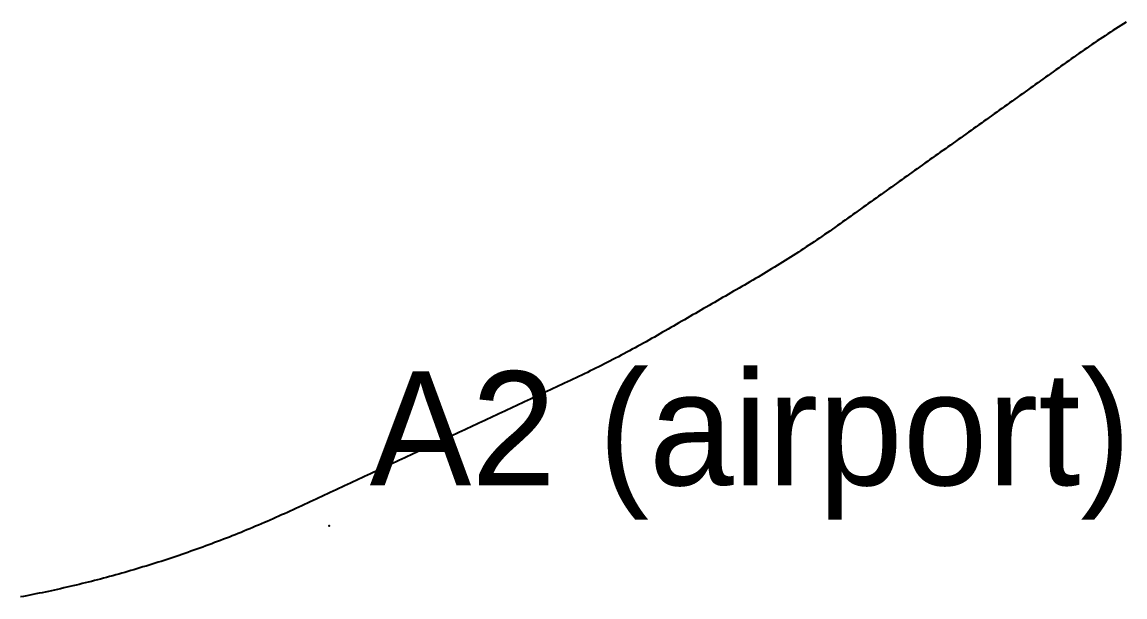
# Model space of a CAD drawing. Header units: metres. Extents: x 457876 to 584660, y 126427 to 241224.
# Drawn here: x 526975 to 535693, y 140380 to 144924 of the extents above; entities that cross this region are included whole.
import ezdxf

# ---------------------------------------------------------------- set-up
doc = ezdxf.new("R2010")
doc.units = ezdxf.units.M
for name, color, linetype in [('AT_GRADE', 3, 'CONTINUOUS'), ('CUTTING', 34, 'CONTINUOUS'), ('GROUND_CL', 8, 'CONTINUOUS'), ('RAIL_CL', 1, 'CONTINUOUS'), ('STATIONS', 7, 'CONTINUOUS')]:
    doc.layers.add(name, color=color, linetype=linetype)

msp = doc.modelspace()

# ---------------------------------------------------------------- linework, layer by layer
at = {"layer": 'AT_GRADE'}
for points in [[(535682.264, 144910.6, 56.778), (535661.21, 144897.24, 56.787), (535640.201, 144883.808, 56.796), (535619.229, 144870.321, 56.806), (535598.289, 144856.782, 56.816), (535577.383, 144843.191, 56.826), (535556.515, 144829.542, 56.837), (535535.687, 144815.83, 56.848), (535514.901, 144802.056, 56.86), (535494.15, 144788.229, 56.872), (535473.437, 144774.344, 56.885), (535452.761, 144760.405, 56.898), (535432.121, 144746.413, 56.911), (535411.514, 144732.37, 56.924), (535390.951, 144718.265, 56.938), (535370.431, 144704.097, 56.953), (535349.94, 144689.887, 56.968), (535329.487, 144675.622, 56.983), (535309.084, 144661.287, 56.998), (535288.725, 144646.89, 57.014), (535268.408, 144632.433, 57.03), (535248.103, 144617.959, 57.047), (535227.798, 144603.486, 57.063), (535207.493, 144589.012, 57.081), (535187.188, 144574.539, 57.098), (535166.883, 144560.066, 57.116), (535146.579, 144545.592, 57.134), (535126.274, 144531.119, 57.153), (535105.969, 144516.646, 57.171), (535085.664, 144502.172, 57.19), (535065.359, 144487.699, 57.21), (535045.054, 144473.226, 57.229), (535024.749, 144458.752, 57.249), (535004.444, 144444.279, 57.269), (534984.139, 144429.806, 57.29), (534963.834, 144415.332, 57.311), (534943.529, 144400.859, 57.332), (534923.225, 144386.386, 57.353), (534902.92, 144371.913, 57.374), (534882.615, 144357.439, 57.396), (534862.31, 144342.966, 57.418), (534842.005, 144328.493, 57.44), (534821.701, 144314.019, 57.463), (534801.396, 144299.546, 57.485), (534781.091, 144285.073, 57.508), (534760.787, 144270.6, 57.531), (534740.482, 144256.126, 57.554), (534720.177, 144241.653, 57.578), (534699.873, 144227.18, 57.602), (534679.568, 144212.707, 57.625), (534659.263, 144198.233, 57.649), (534638.959, 144183.76, 57.674), (534618.654, 144169.287, 57.698), (534598.35, 144154.814, 57.722), (534578.045, 144140.341, 57.747), (534557.741, 144125.867, 57.772), (534537.436, 144111.394, 57.797), (534517.132, 144096.921, 57.822), (534496.828, 144082.448, 57.847), (534476.523, 144067.975, 57.872), (534456.219, 144053.501, 57.898), (534435.914, 144039.028, 57.923), (534415.61, 144024.555, 57.949), (534395.306, 144010.082, 57.975), (534375.002, 143995.609, 58.001), (534354.697, 143981.136, 58.027), (534334.393, 143966.663, 58.053), (534314.089, 143952.19, 58.079), (534293.785, 143937.716, 58.105), (534273.481, 143923.243, 58.131), (534253.177, 143908.77, 58.157), (534232.873, 143894.297, 58.184), (534212.569, 143879.824, 58.21), (534192.265, 143865.351, 58.236), (534171.961, 143850.878, 58.263), (534151.657, 143836.405, 58.289), (534131.353, 143821.932, 58.316), (534111.049, 143807.459, 58.342), (534090.745, 143792.986, 58.369), (534070.441, 143778.513, 58.395), (534050.137, 143764.04, 58.422), (534029.834, 143749.567, 58.448), (534009.53, 143735.094, 58.475), (533989.226, 143720.621, 58.501), (533968.923, 143706.148, 58.528), (533948.619, 143691.675, 58.554), (533928.315, 143677.202, 58.58), (533908.012, 143662.729, 58.607), (533887.708, 143648.256, 58.633), (533867.405, 143633.784, 58.659), (533847.101, 143619.311, 58.685), (533826.798, 143604.838, 58.711), (533806.494, 143590.365, 58.738), (533786.191, 143575.892, 58.763), (533765.887, 143561.419, 58.789), (533745.584, 143546.946, 58.815), (533725.28, 143532.474, 58.841), (533704.977, 143518.001, 58.867), (533684.674, 143503.528, 58.892), (533664.371, 143489.055, 58.917), (533644.067, 143474.583, 58.943), (533623.764, 143460.11, 58.968), (533603.461, 143445.637, 58.993), (533583.158, 143431.165, 59.018), (533562.855, 143416.692, 59.043), (533542.552, 143402.219, 59.068), (533522.248, 143387.747, 59.092), (533501.945, 143373.274, 59.117), (533481.642, 143358.801, 59.141), (533461.339, 143344.329, 59.165), (533441.036, 143329.856, 59.189), (533420.722, 143315.399, 59.213), (533400.365, 143301.002, 59.237), (533379.965, 143286.667, 59.261), (533359.515, 143272.403, 59.284), (533339.027, 143258.193, 59.307), (533318.51, 143244.025, 59.33), (533297.949, 143229.92, 59.353), (533277.346, 143215.878, 59.376), (533256.708, 143201.885, 59.399), (533236.034, 143187.946, 59.421), (533215.324, 143174.062, 59.443), (533194.576, 143160.234, 59.465), (533173.792, 143146.461, 59.487), (533152.967, 143132.748, 59.509), (533132.101, 143119.099, 59.53), (533111.198, 143105.508, 59.551), (533090.26, 143091.969, 59.573), (533069.29, 143078.482, 59.593), (533048.284, 143065.049, 59.614), (533027.233, 143051.69, 59.635), (533006.146, 143038.385, 59.655), (532985.028, 143025.132, 59.675), (532963.867, 143011.947, 59.695), (532942.668, 142998.823, 59.714), (532921.44, 142985.746, 59.734), (532900.186, 142972.712, 59.753), (532878.881, 142959.762, 59.772), (532857.546, 142946.862, 59.791), (532836.177, 142934.018, 59.809), (532814.767, 142921.242, 59.828), (532793.329, 142908.514, 59.846), (532771.859, 142895.841, 59.864), (532750.35, 142883.233, 59.881), (532728.81, 142870.679, 59.899), (532707.245, 142858.169, 59.916), (532685.655, 142845.701, 59.933), (532664.065, 142833.234, 59.95), (532642.475, 142820.766, 59.966), (532620.885, 142808.299, 59.983), (532599.295, 142795.831, 59.999), (532577.705, 142783.364, 60.014), (532556.115, 142770.897, 60.03), (532534.524, 142758.431, 60.045)], [(532361.798, 142658.707, 60.16), (532340.207, 142646.241, 60.173), (532318.617, 142633.776, 60.186), (532297.026, 142621.311, 60.199), (532275.435, 142608.846, 60.212), (532253.844, 142596.381, 60.224), (532232.253, 142583.916, 60.236), (532210.662, 142571.451, 60.248), (532189.072, 142558.986, 60.26), (532167.481, 142546.521, 60.271), (532145.89, 142534.056, 60.282), (532124.3, 142521.591, 60.293), (532102.709, 142509.126, 60.304), (532081.118, 142496.661, 60.315), (532059.528, 142484.196, 60.325), (532037.937, 142471.731, 60.335), (532016.343, 142459.272, 60.345), (531994.725, 142446.856, 60.354), (531973.076, 142434.494, 60.364), (531951.405, 142422.17, 60.373), (531929.695, 142409.914, 60.382), (531907.949, 142397.723, 60.391), (531886.179, 142385.576, 60.4), (531864.379, 142373.482, 60.408), (531842.534, 142361.472, 60.416), (531820.659, 142349.515, 60.424), (531798.749, 142337.622, 60.432), (531776.813, 142325.779, 60.439), (531754.839, 142314.006, 60.447), (531732.835, 142302.289, 60.454), (531710.807, 142290.619, 60.461), (531688.738, 142279.026, 60.468), (531666.644, 142267.48, 60.474), (531644.512, 142256.009, 60.48), (531622.355, 142244.585, 60.487), (531600.162, 142233.232, 60.493), (531577.938, 142221.941, 60.499), (531555.681, 142210.715, 60.504), (531533.393, 142199.55, 60.51), (531511.084, 142188.427, 60.515), (531488.746, 142177.364, 60.52), (531466.361, 142166.396, 60.525), (531443.954, 142155.474, 60.53), (531421.523, 142144.601, 60.534), (531399.063, 142133.789, 60.539), (531376.571, 142123.043, 60.543), (531354.046, 142112.366, 60.547), (531331.49, 142101.755, 60.551), (531308.925, 142091.165, 60.555), (531286.36, 142080.574, 60.559), (531263.795, 142069.984, 60.562), (531241.23, 142059.394, 60.566), (531218.665, 142048.804, 60.569), (531196.099, 142038.214, 60.572), (531173.534, 142027.625, 60.575), (531150.968, 142017.036, 60.578), (531128.403, 142006.447, 60.58), (531105.837, 141995.86, 60.583), (531083.27, 141985.272, 60.585), (531060.704, 141974.686, 60.588), (531038.137, 141964.1, 60.59), (531015.57, 141953.515, 60.592), (530993.003, 141942.93, 60.594), (530970.435, 141932.347, 60.596), (530947.867, 141921.764, 60.598), (530925.298, 141911.182, 60.599), (530902.729, 141900.602, 60.601), (530880.16, 141890.022, 60.602), (530857.59, 141879.443, 60.603), (530835.019, 141868.866, 60.605), (530812.449, 141858.29, 60.606), (530789.877, 141847.715, 60.607), (530767.305, 141837.141, 60.608), (530744.733, 141826.569, 60.609), (530722.159, 141815.998, 60.61), (530699.586, 141805.428, 60.611), (530677.011, 141794.86, 60.611), (530654.436, 141784.293, 60.612), (530631.861, 141773.728, 60.613), (530609.284, 141763.164, 60.613), (530586.707, 141752.602, 60.614), (530564.13, 141742.041, 60.614), (530541.551, 141731.482, 60.615), (530518.972, 141720.925, 60.615), (530496.392, 141710.369, 60.615), (530473.812, 141699.815, 60.616), (530451.23, 141689.262, 60.616), (530428.648, 141678.712, 60.616), (530406.065, 141668.163, 60.616), (530383.482, 141657.616, 60.616), (530360.897, 141647.071, 60.617), (530338.312, 141636.527, 60.617), (530315.726, 141625.985, 60.617), (530293.139, 141615.445, 60.617), (530270.552, 141604.907, 60.617), (530247.963, 141594.371, 60.617), (530225.374, 141583.836, 60.617), (530202.784, 141573.303, 60.618), (530180.193, 141562.772, 60.618), (530157.601, 141552.243, 60.618), (530135.009, 141541.716, 60.618), (530112.416, 141531.191, 60.618), (530089.822, 141520.667, 60.619), (530067.227, 141510.145, 60.619), (530044.631, 141499.625, 60.619), (530022.035, 141489.106, 60.62), (529999.438, 141478.59, 60.62), (529976.84, 141468.075, 60.621), (529954.241, 141457.561, 60.621), (529931.642, 141447.05, 60.622), (529909.042, 141436.54, 60.623), (529886.441, 141426.031, 60.623), (529863.839, 141415.525, 60.624), (529841.237, 141405.02, 60.625), (529818.634, 141394.516, 60.626), (529796.03, 141384.014, 60.627), (529773.426, 141373.513, 60.628), (529750.821, 141363.014, 60.63), (529728.215, 141352.517, 60.631), (529705.609, 141342.02, 60.632), (529683.002, 141331.525, 60.634), (529660.395, 141321.032, 60.636), (529637.787, 141310.539, 60.638), (529615.178, 141300.048, 60.639), (529592.569, 141289.558, 60.642), (529569.96, 141279.069, 60.644), (529547.35, 141268.581, 60.646), (529524.74, 141258.095, 60.649), (529502.129, 141247.609, 60.651), (529479.517, 141237.124, 60.654), (529456.906, 141226.64, 60.657), (529434.294, 141216.157, 60.66), (529411.681, 141205.675, 60.663), (529389.068, 141195.193, 60.667), (529366.455, 141184.712, 60.671), (529343.842, 141174.232, 60.674), (529321.229, 141163.753, 60.678), (529298.615, 141153.273, 60.683), (529276.001, 141142.795, 60.687), (529253.387, 141132.316, 60.692), (529230.772, 141121.839, 60.696), (529208.158, 141111.361, 60.701), (529185.543, 141100.883, 60.707), (529162.929, 141090.406, 60.712), (529140.314, 141079.929, 60.718), (529117.699, 141069.452, 60.724), (529095.074, 141058.998, 60.73), (529072.418, 141048.611, 60.736), (529049.729, 141038.295, 60.743), (529027.013, 141028.039, 60.75), (529004.276, 141017.83, 60.757), (528981.512, 141007.679, 60.765), (528958.72, 140997.594, 60.773), (528935.894, 140987.584, 60.781), (528913.044, 140977.628, 60.789), (528890.165, 140967.74, 60.798), (528867.256, 140957.922, 60.807), (528844.324, 140948.156, 60.816), (528821.371, 140938.44, 60.825), (528798.387, 140928.799, 60.835), (528775.375, 140919.222, 60.846), (528752.333, 140909.72, 60.856), (528729.268, 140900.27, 60.867), (528706.178, 140890.883, 60.878), (528683.063, 140881.559, 60.89), (528659.922, 140872.298, 60.902), (528636.756, 140863.098, 60.914), (528613.569, 140853.954, 60.927), (528590.351, 140844.887, 60.94), (528567.11, 140835.879, 60.954), (528543.843, 140826.937, 60.967), (528520.556, 140818.05, 60.982), (528497.242, 140809.23, 60.996), (528473.902, 140800.48, 61.012), (528450.54, 140791.79, 61.027), (528427.156, 140783.158, 61.043), (528403.749, 140774.588, 61.059), (528380.314, 140766.095, 61.076), (528356.851, 140757.678, 61.094), (528333.372, 140749.308, 61.111), (528309.869, 140741.002, 61.13), (528286.343, 140732.762, 61.148), (528262.797, 140724.581, 61.168), (528239.224, 140716.475, 61.187), (528215.634, 140708.42, 61.207), (528192.018, 140700.441, 61.228), (528168.379, 140692.529, 61.249), (528144.719, 140684.681, 61.271), (528121.04, 140676.889, 61.293), (528097.341, 140669.157, 61.316), (528073.619, 140661.496, 61.339), (528049.874, 140653.907, 61.363), (528026.113, 140646.37, 61.388), (528002.322, 140638.925, 61.413), (527978.519, 140631.521, 61.438), (527954.694, 140624.188, 61.465), (527930.848, 140616.925, 61.491), (527906.981, 140609.728, 61.519), (527883.097, 140602.591, 61.547), (527859.196, 140595.509, 61.575), (527835.279, 140588.483, 61.605), (527811.332, 140581.559, 61.634), (527787.37, 140574.688, 61.665), (527763.389, 140567.881, 61.696), (527739.392, 140561.133, 61.728), (527715.376, 140554.451, 61.76), (527691.34, 140547.842, 61.793), (527667.287, 140541.296, 61.827), (527643.219, 140534.807, 61.862), (527619.13, 140528.394, 61.897), (527595.023, 140522.047, 61.933), (527570.9, 140515.766, 61.97), (527546.759, 140509.55, 62.007), (527522.601, 140503.401, 62.045), (527498.428, 140497.314, 62.084), (527474.239, 140491.287, 62.124), (527450.032, 140485.338, 62.164), (527425.808, 140479.453, 62.205), (527401.566, 140473.644, 62.247), (527377.31, 140467.894, 62.29), (527353.039, 140462.206, 62.333), (527328.754, 140456.581, 62.377), (527304.454, 140451.019, 62.423), (527280.137, 140445.532, 62.468), (527255.805, 140440.114, 62.515), (527231.456, 140434.768, 62.563), (527207.096, 140429.472, 62.611), (527182.72, 140424.255, 62.66), (527158.329, 140419.104, 62.71), (527133.925, 140414.015, 62.761), (527109.508, 140408.989, 62.813), (527085.078, 140404.03, 62.866), (527060.631, 140399.152, 62.92), (527036.172, 140394.331, 62.974), (527011.701, 140389.576, 63.03), (526987.215, 140384.895, 63.086)]]:
    msp.add_polyline3d(points, dxfattribs=at)
at = {"layer": 'CUTTING'}
msp.add_polyline3d([(532512.933, 142745.965, 60.061), (532491.343, 142733.5, 60.075), (532469.752, 142721.034, 60.09), (532448.161, 142708.569, 60.105), (532426.57, 142696.103, 60.119), (532404.979, 142683.638, 60.133), (532383.389, 142671.172, 60.146)], dxfattribs=at)
at = {"layer": 'GROUND_CL'}
msp.add_polyline3d([(535703.353, 144923.905, 53.698), (535682.264, 144910.6, 53.812), (535661.21, 144897.24, 53.916), (535640.201, 144883.808, 54.01), (535619.229, 144870.321, 54.095), (535598.289, 144856.782, 54.163), (535577.383, 144843.191, 54.222), (535556.515, 144829.542, 54.279), (535535.687, 144815.83, 54.335), (535514.901, 144802.056, 54.384), (535494.15, 144788.229, 54.417), (535473.437, 144774.344, 54.45), (535452.761, 144760.405, 54.482), (535432.121, 144746.413, 54.513), (535411.514, 144732.37, 54.543), (535390.951, 144718.265, 54.577), (535370.431, 144704.097, 54.619), (535349.94, 144689.887, 54.669), (535329.487, 144675.622, 54.726), (535309.084, 144661.287, 54.785), (535288.725, 144646.89, 54.845), (535268.408, 144632.433, 54.921), (535248.103, 144617.959, 55.019), (535227.798, 144603.486, 55.133), (535207.493, 144589.012, 55.244), (535187.188, 144574.539, 55.351), (535166.883, 144560.066, 55.468), (535146.579, 144545.592, 55.597), (535126.274, 144531.119, 55.748), (535105.969, 144516.646, 55.899), (535085.664, 144502.172, 56.039), (535065.359, 144487.699, 56.184), (535045.054, 144473.226, 56.333), (535024.749, 144458.752, 56.486), (535004.444, 144444.279, 56.619), (534984.139, 144429.806, 56.754), (534963.834, 144415.332, 56.902), (534943.529, 144400.859, 57.048), (534923.225, 144386.386, 57.194), (534902.92, 144371.913, 57.317), (534882.615, 144357.439, 57.43), (534862.31, 144342.966, 57.543), (534842.005, 144328.493, 57.665), (534821.701, 144314.019, 57.792), (534801.396, 144299.546, 57.897), (534781.091, 144285.073, 57.994), (534760.787, 144270.6, 58.09), (534740.482, 144256.126, 58.183), (534720.177, 144241.653, 58.273), (534699.873, 144227.18, 58.355), (534679.568, 144212.707, 58.435), (534659.263, 144198.233, 58.514), (534638.959, 144183.76, 58.59), (534618.654, 144169.287, 58.663), (534598.35, 144154.814, 58.722), (534578.045, 144140.341, 58.778), (534557.741, 144125.867, 58.84), (534537.436, 144111.394, 58.902), (534517.132, 144096.921, 58.961), (534496.828, 144082.448, 59.009), (534476.523, 144067.975, 59.055), (534456.219, 144053.501, 59.1), (534435.914, 144039.028, 59.144), (534415.61, 144024.555, 59.191), (534395.306, 144010.082, 59.23), (534375.002, 143995.609, 59.268), (534354.697, 143981.136, 59.305), (534334.393, 143966.663, 59.34), (534314.089, 143952.19, 59.374), (534293.785, 143937.716, 59.402), (534273.481, 143923.243, 59.432), (534253.177, 143908.77, 59.462), (534232.873, 143894.297, 59.491), (534212.569, 143879.824, 59.518), (534192.265, 143865.351, 59.541), (534171.961, 143850.878, 59.563), (534151.657, 143836.405, 59.585), (534131.353, 143821.932, 59.609), (534111.049, 143807.459, 59.63), (534090.745, 143792.986, 59.649), (534070.441, 143778.513, 59.668), (534050.137, 143764.04, 59.685), (534029.834, 143749.567, 59.703), (534009.53, 143735.094, 59.719), (533989.226, 143720.621, 59.734), (533968.923, 143706.148, 59.75), (533948.619, 143691.675, 59.764), (533928.315, 143677.202, 59.779), (533908.012, 143662.729, 59.792), (533887.708, 143648.256, 59.803), (533867.405, 143633.784, 59.815), (533847.101, 143619.311, 59.827), (533826.798, 143604.838, 59.839), (533806.494, 143590.365, 59.85), (533786.191, 143575.892, 59.86), (533765.887, 143561.419, 59.869), (533745.584, 143546.946, 59.878), (533725.28, 143532.474, 59.888), (533704.977, 143518.001, 59.896), (533684.674, 143503.528, 59.904), (533664.371, 143489.055, 59.912), (533644.067, 143474.583, 59.919), (533623.764, 143460.11, 59.926), (533603.461, 143445.637, 59.932), (533583.158, 143431.165, 59.938), (533562.855, 143416.692, 59.944), (533542.552, 143402.219, 59.95), (533522.248, 143387.747, 59.955), (533501.945, 143373.274, 59.959), (533481.642, 143358.801, 59.963), (533461.339, 143344.329, 59.967), (533441.036, 143329.856, 59.971), (533420.722, 143315.399, 59.975), (533400.365, 143301.002, 59.978), (533379.965, 143286.667, 59.981), (533359.515, 143272.403, 59.984), (533339.027, 143258.193, 59.986), (533318.51, 143244.025, 59.989), (533297.949, 143229.92, 59.991), (533277.346, 143215.878, 59.993), (533256.708, 143201.885, 59.995), (533236.034, 143187.946, 59.997), (533215.324, 143174.062, 59.998), (533194.576, 143160.234, 59.999), (533173.792, 143146.461, 60), (533152.967, 143132.748, 60.034), (533132.101, 143119.099, 60.141), (533111.198, 143105.508, 60.285), (533090.26, 143091.969, 60.473), (533069.29, 143078.482, 60.653), (533048.284, 143065.049, 60.825), (533027.233, 143051.69, 60.988), (533006.146, 143038.385, 61.127), (532985.028, 143025.132, 61.268), (532963.867, 143011.947, 61.408), (532942.668, 142998.823, 61.546), (532921.44, 142985.746, 61.683), (532900.186, 142972.712, 61.791), (532878.881, 142959.762, 61.893), (532857.546, 142946.862, 61.994), (532836.177, 142934.018, 62.099), (532814.767, 142921.242, 62.212), (532793.329, 142908.514, 62.298), (532771.859, 142895.841, 62.384), (532750.35, 142883.233, 62.469), (532728.81, 142870.679, 62.553), (532707.245, 142858.169, 62.623), (532685.655, 142845.701, 62.679), (532664.065, 142833.234, 62.74), (532642.475, 142820.766, 62.808), (532620.885, 142808.299, 62.874), (532599.295, 142795.831, 62.921), (532577.705, 142783.364, 62.963), (532556.115, 142770.897, 63.003), (532534.524, 142758.431, 63.04), (532512.933, 142745.965, 63.071), (532491.343, 142733.5, 63.094), (532469.752, 142721.034, 63.116), (532448.161, 142708.569, 63.133), (532426.57, 142696.103, 63.146), (532404.979, 142683.638, 63.153), (532383.389, 142671.172, 63.156), (532361.798, 142658.707, 63.156), (532340.207, 142646.241, 63.151), (532318.617, 142633.776, 63.141), (532297.026, 142621.311, 63.13), (532275.435, 142608.846, 63.115), (532253.844, 142596.381, 63.096), (532232.253, 142583.916, 63.073), (532210.662, 142571.451, 63.05), (532189.072, 142558.986, 63.03), (532167.481, 142546.521, 63.006), (532145.89, 142534.056, 62.977), (532124.3, 142521.591, 62.939), (532102.709, 142509.126, 62.906), (532081.118, 142496.661, 62.874), (532059.528, 142484.196, 62.839), (532037.937, 142471.731, 62.801), (532016.343, 142459.272, 62.761), (531994.725, 142446.856, 62.729), (531973.076, 142434.494, 62.693), (531951.405, 142422.17, 62.648), (531929.695, 142409.914, 62.601), (531907.949, 142397.723, 62.557), (531886.179, 142385.576, 62.515), (531864.379, 142373.482, 62.471), (531842.534, 142361.472, 62.424), (531820.659, 142349.515, 62.375), (531798.749, 142337.622, 62.331), (531776.813, 142325.779, 62.281), (531754.839, 142314.006, 62.229), (531732.835, 142302.289, 62.174), (531710.807, 142290.619, 62.119), (531688.738, 142279.026, 62.067), (531666.644, 142267.48, 62.012), (531644.512, 142256.009, 61.955), (531622.355, 142244.585, 61.895), (531600.162, 142233.232, 61.837), (531577.938, 142221.941, 61.775), (531555.681, 142210.715, 61.71), (531533.393, 142199.55, 61.643), (531511.084, 142188.427, 61.575), (531488.746, 142177.364, 61.506), (531466.361, 142166.396, 61.435), (531443.954, 142155.474, 61.361), (531421.523, 142144.601, 61.284), (531399.063, 142133.789, 61.205), (531376.571, 142123.043, 61.124), (531354.046, 142112.366, 61.039), (531331.49, 142101.755, 60.953), (531308.925, 142091.165, 60.863), (531286.36, 142080.574, 60.771), (531263.795, 142069.984, 60.676), (531241.23, 142059.394, 60.579), (531218.665, 142048.804, 60.479), (531196.099, 142038.214, 60.376), (531173.534, 142027.625, 60.27), (531150.968, 142017.036, 60.162), (531128.403, 142006.447, 60.052), (531105.837, 141995.86, 60), (531083.27, 141985.272, 60), (531060.704, 141974.686, 60), (531038.137, 141964.1, 60), (531015.57, 141953.515, 60), (530993.003, 141942.93, 60), (530970.435, 141932.347, 60), (530947.867, 141921.764, 60), (530925.298, 141911.182, 60), (530902.729, 141900.602, 60), (530880.16, 141890.022, 60), (530857.59, 141879.443, 60), (530835.019, 141868.866, 60), (530812.449, 141858.29, 60), (530789.877, 141847.715, 60), (530767.305, 141837.141, 60), (530744.733, 141826.569, 60), (530722.159, 141815.998, 60), (530699.586, 141805.428, 60), (530677.011, 141794.86, 60), (530654.436, 141784.293, 60), (530631.861, 141773.728, 60), (530609.284, 141763.164, 60), (530586.707, 141752.602, 60), (530564.13, 141742.041, 60), (530541.551, 141731.482, 60), (530518.972, 141720.925, 60), (530496.392, 141710.369, 60), (530473.812, 141699.815, 60), (530451.23, 141689.262, 60), (530428.648, 141678.712, 60), (530406.065, 141668.163, 60), (530383.482, 141657.616, 60), (530360.897, 141647.071, 60), (530338.312, 141636.527, 60), (530315.726, 141625.985, 60), (530293.139, 141615.445, 60), (530270.552, 141604.907, 60), (530247.963, 141594.371, 60), (530225.374, 141583.836, 60), (530202.784, 141573.303, 60), (530180.193, 141562.772, 60), (530157.601, 141552.243, 60), (530135.009, 141541.716, 60), (530112.416, 141531.191, 60), (530089.822, 141520.667, 60), (530067.227, 141510.145, 60), (530044.631, 141499.625, 60), (530022.035, 141489.106, 60), (529999.438, 141478.59, 60), (529976.84, 141468.075, 60), (529954.241, 141457.561, 60), (529931.642, 141447.05, 60), (529909.042, 141436.54, 60), (529886.441, 141426.031, 60), (529863.839, 141415.525, 60), (529841.237, 141405.02, 60), (529818.634, 141394.516, 60), (529796.03, 141384.014, 60), (529773.426, 141373.513, 60), (529750.821, 141363.014, 60), (529728.215, 141352.517, 60), (529705.609, 141342.02, 60), (529683.002, 141331.525, 60.075), (529660.395, 141321.032, 60.201), (529637.787, 141310.539, 60.324), (529615.178, 141300.048, 60.444), (529592.569, 141289.558, 60.555), (529569.96, 141279.069, 60.661), (529547.35, 141268.581, 60.762), (529524.74, 141258.095, 60.857), (529502.129, 141247.609, 60.941), (529479.517, 141237.124, 61.017), (529456.906, 141226.64, 61.087), (529434.294, 141216.157, 61.15), (529411.681, 141205.675, 61.202), (529389.068, 141195.193, 61.234), (529366.455, 141184.712, 61.253), (529343.842, 141174.232, 61.26), (529321.229, 141163.753, 61.254), (529298.615, 141153.273, 61.2), (529276.001, 141142.795, 61.126), (529253.387, 141132.316, 61.047), (529230.772, 141121.839, 60.962), (529208.158, 141111.361, 60.839), (529185.543, 141100.883, 60.666), (529162.929, 141090.406, 60.468), (529140.314, 141079.929, 60.244), (529117.699, 141069.452, 60), (529095.074, 141058.998, 60), (529072.418, 141048.611, 60), (529049.729, 141038.295, 60), (529027.013, 141028.039, 60), (529004.276, 141017.83, 60), (528981.512, 141007.679, 60), (528958.72, 140997.594, 60), (528935.894, 140987.584, 60), (528913.044, 140977.628, 60), (528890.165, 140967.74, 60), (528867.256, 140957.922, 60), (528844.324, 140948.156, 60), (528821.371, 140938.44, 60), (528798.387, 140928.799, 60.031), (528775.375, 140919.222, 60.047), (528752.333, 140909.72, 60.042), (528729.268, 140900.27, 60.019), (528706.178, 140890.883, 60.002), (528683.063, 140881.559, 60.004), (528659.922, 140872.298, 60.007), (528636.756, 140863.098, 60.01), (528613.569, 140853.954, 60.012), (528590.351, 140844.887, 60.014), (528567.11, 140835.879, 60.016), (528543.843, 140826.937, 60.017), (528520.556, 140818.05, 60.019), (528497.242, 140809.23, 60.02), (528473.902, 140800.48, 60.02), (528450.54, 140791.79, 60.02), (528427.156, 140783.158, 60.02), (528403.749, 140774.588, 60.018), (528380.314, 140766.095, 60.015), (528356.851, 140757.678, 60.011), (528333.372, 140749.308, 60.006), (528309.869, 140741.002, 60.002), (528286.343, 140732.762, 60), (528262.797, 140724.581, 60), (528239.224, 140716.475, 60), (528215.634, 140708.42, 60.001), (528192.018, 140700.441, 60.008), (528168.379, 140692.529, 60.013), (528144.719, 140684.681, 60.017), (528121.04, 140676.889, 60.019), (528097.341, 140669.157, 60.018), (528073.619, 140661.496, 60.016), (528049.874, 140653.907, 60.012), (528026.113, 140646.37, 60.008), (528002.322, 140638.925, 60.011), (527978.519, 140631.521, 60.034), (527954.694, 140624.188, 60.049), (527930.848, 140616.925, 60.052), (527906.981, 140609.728, 60.051), (527883.097, 140602.591, 60.053), (527859.196, 140595.509, 60.054), (527835.279, 140588.483, 60.054), (527811.332, 140581.559, 60.055), (527787.37, 140574.688, 60.065), (527763.389, 140567.881, 60.075), (527739.392, 140561.133, 60.086), (527715.376, 140554.451, 60.096), (527691.34, 140547.842, 60.102), (527667.287, 140541.296, 60.108), (527643.219, 140534.807, 60.114), (527619.13, 140528.394, 60.118), (527595.023, 140522.047, 60.126), (527570.9, 140515.766, 60.136), (527546.759, 140509.55, 60.146), (527522.601, 140503.401, 60.157), (527498.428, 140497.314, 60.167), (527474.239, 140491.287, 60.176), (527450.032, 140485.338, 60.186), (527425.808, 140479.453, 60.196), (527401.566, 140473.644, 60.202), (527377.31, 140467.894, 60.207), (527353.039, 140462.206, 60.212), (527328.754, 140456.581, 60.217), (527304.454, 140451.019, 60.219), (527280.137, 140445.532, 60.219), (527255.805, 140440.114, 60.218), (527231.456, 140434.768, 60.218), (527207.096, 140429.472, 60.216), (527182.72, 140424.255, 60.21), (527158.329, 140419.104, 60.205), (527133.925, 140414.015, 60.199), (527109.508, 140408.989, 60.191), (527085.078, 140404.03, 60.178), (527060.631, 140399.152, 60.166), (527036.172, 140394.331, 60.153), (527011.701, 140389.576, 60.138), (526987.215, 140384.895, 60.118), (526962.718, 140380.273, 60.096)], dxfattribs=at)
at = {"layer": 'RAIL_CL'}
msp.add_polyline3d([(535703.353, 144923.905, 56.769), (535682.264, 144910.6, 56.778), (535661.21, 144897.24, 56.787), (535640.201, 144883.808, 56.796), (535619.229, 144870.321, 56.806), (535598.289, 144856.782, 56.816), (535577.383, 144843.191, 56.826), (535556.515, 144829.542, 56.837), (535535.687, 144815.83, 56.848), (535514.901, 144802.056, 56.86), (535494.15, 144788.229, 56.872), (535473.437, 144774.344, 56.885), (535452.761, 144760.405, 56.898), (535432.121, 144746.413, 56.911), (535411.514, 144732.37, 56.924), (535390.951, 144718.265, 56.938), (535370.431, 144704.097, 56.953), (535349.94, 144689.887, 56.968), (535329.487, 144675.622, 56.983), (535309.084, 144661.287, 56.998), (535288.725, 144646.89, 57.014), (535268.408, 144632.433, 57.03), (535248.103, 144617.959, 57.047), (535227.798, 144603.486, 57.063), (535207.493, 144589.012, 57.081), (535187.188, 144574.539, 57.098), (535166.883, 144560.066, 57.116), (535146.579, 144545.592, 57.134), (535126.274, 144531.119, 57.153), (535105.969, 144516.646, 57.171), (535085.664, 144502.172, 57.19), (535065.359, 144487.699, 57.21), (535045.054, 144473.226, 57.229), (535024.749, 144458.752, 57.249), (535004.444, 144444.279, 57.269), (534984.139, 144429.806, 57.29), (534963.834, 144415.332, 57.311), (534943.529, 144400.859, 57.332), (534923.225, 144386.386, 57.353), (534902.92, 144371.913, 57.374), (534882.615, 144357.439, 57.396), (534862.31, 144342.966, 57.418), (534842.005, 144328.493, 57.44), (534821.701, 144314.019, 57.463), (534801.396, 144299.546, 57.485), (534781.091, 144285.073, 57.508), (534760.787, 144270.6, 57.531), (534740.482, 144256.126, 57.554), (534720.177, 144241.653, 57.578), (534699.873, 144227.18, 57.602), (534679.568, 144212.707, 57.625), (534659.263, 144198.233, 57.649), (534638.959, 144183.76, 57.674), (534618.654, 144169.287, 57.698), (534598.35, 144154.814, 57.722), (534578.045, 144140.341, 57.747), (534557.741, 144125.867, 57.772), (534537.436, 144111.394, 57.797), (534517.132, 144096.921, 57.822), (534496.828, 144082.448, 57.847), (534476.523, 144067.975, 57.872), (534456.219, 144053.501, 57.898), (534435.914, 144039.028, 57.923), (534415.61, 144024.555, 57.949), (534395.306, 144010.082, 57.975), (534375.002, 143995.609, 58.001), (534354.697, 143981.136, 58.027), (534334.393, 143966.663, 58.053), (534314.089, 143952.19, 58.079), (534293.785, 143937.716, 58.105), (534273.481, 143923.243, 58.131), (534253.177, 143908.77, 58.157), (534232.873, 143894.297, 58.184), (534212.569, 143879.824, 58.21), (534192.265, 143865.351, 58.236), (534171.961, 143850.878, 58.263), (534151.657, 143836.405, 58.289), (534131.353, 143821.932, 58.316), (534111.049, 143807.459, 58.342), (534090.745, 143792.986, 58.369), (534070.441, 143778.513, 58.395), (534050.137, 143764.04, 58.422), (534029.834, 143749.567, 58.448), (534009.53, 143735.094, 58.475), (533989.226, 143720.621, 58.501), (533968.923, 143706.148, 58.528), (533948.619, 143691.675, 58.554), (533928.315, 143677.202, 58.58), (533908.012, 143662.729, 58.607), (533887.708, 143648.256, 58.633), (533867.405, 143633.784, 58.659), (533847.101, 143619.311, 58.685), (533826.798, 143604.838, 58.711), (533806.494, 143590.365, 58.738), (533786.191, 143575.892, 58.763), (533765.887, 143561.419, 58.789), (533745.584, 143546.946, 58.815), (533725.28, 143532.474, 58.841), (533704.977, 143518.001, 58.867), (533684.674, 143503.528, 58.892), (533664.371, 143489.055, 58.917), (533644.067, 143474.583, 58.943), (533623.764, 143460.11, 58.968), (533603.461, 143445.637, 58.993), (533583.158, 143431.165, 59.018), (533562.855, 143416.692, 59.043), (533542.552, 143402.219, 59.068), (533522.248, 143387.747, 59.092), (533501.945, 143373.274, 59.117), (533481.642, 143358.801, 59.141), (533461.339, 143344.329, 59.165), (533441.036, 143329.856, 59.189), (533420.722, 143315.399, 59.213), (533400.365, 143301.002, 59.237), (533379.965, 143286.667, 59.261), (533359.515, 143272.403, 59.284), (533339.027, 143258.193, 59.307), (533318.51, 143244.025, 59.33), (533297.949, 143229.92, 59.353), (533277.346, 143215.878, 59.376), (533256.708, 143201.885, 59.399), (533236.034, 143187.946, 59.421), (533215.324, 143174.062, 59.443), (533194.576, 143160.234, 59.465), (533173.792, 143146.461, 59.487), (533152.967, 143132.748, 59.509), (533132.101, 143119.099, 59.53), (533111.198, 143105.508, 59.551), (533090.26, 143091.969, 59.573), (533069.29, 143078.482, 59.593), (533048.284, 143065.049, 59.614), (533027.233, 143051.69, 59.635), (533006.146, 143038.385, 59.655), (532985.028, 143025.132, 59.675), (532963.867, 143011.947, 59.695), (532942.668, 142998.823, 59.714), (532921.44, 142985.746, 59.734), (532900.186, 142972.712, 59.753), (532878.881, 142959.762, 59.772), (532857.546, 142946.862, 59.791), (532836.177, 142934.018, 59.809), (532814.767, 142921.242, 59.828), (532793.329, 142908.514, 59.846), (532771.859, 142895.841, 59.864), (532750.35, 142883.233, 59.881), (532728.81, 142870.679, 59.899), (532707.245, 142858.169, 59.916), (532685.655, 142845.701, 59.933), (532664.065, 142833.234, 59.95), (532642.475, 142820.766, 59.966), (532620.885, 142808.299, 59.983), (532599.295, 142795.831, 59.999), (532577.705, 142783.364, 60.014), (532556.115, 142770.897, 60.03), (532534.524, 142758.431, 60.045), (532512.933, 142745.965, 60.061), (532491.343, 142733.5, 60.075), (532469.752, 142721.034, 60.09), (532448.161, 142708.569, 60.105), (532426.57, 142696.103, 60.119), (532404.979, 142683.638, 60.133), (532383.389, 142671.172, 60.146), (532361.798, 142658.707, 60.16), (532340.207, 142646.241, 60.173), (532318.617, 142633.776, 60.186), (532297.026, 142621.311, 60.199), (532275.435, 142608.846, 60.212), (532253.844, 142596.381, 60.224), (532232.253, 142583.916, 60.236), (532210.662, 142571.451, 60.248), (532189.072, 142558.986, 60.26), (532167.481, 142546.521, 60.271), (532145.89, 142534.056, 60.282), (532124.3, 142521.591, 60.293), (532102.709, 142509.126, 60.304), (532081.118, 142496.661, 60.315), (532059.528, 142484.196, 60.325), (532037.937, 142471.731, 60.335), (532016.343, 142459.272, 60.345), (531994.725, 142446.856, 60.354), (531973.076, 142434.494, 60.364), (531951.405, 142422.17, 60.373), (531929.695, 142409.914, 60.382), (531907.949, 142397.723, 60.391), (531886.179, 142385.576, 60.4), (531864.379, 142373.482, 60.408), (531842.534, 142361.472, 60.416), (531820.659, 142349.515, 60.424), (531798.749, 142337.622, 60.432), (531776.813, 142325.779, 60.439), (531754.839, 142314.006, 60.447), (531732.835, 142302.289, 60.454), (531710.807, 142290.619, 60.461), (531688.738, 142279.026, 60.468), (531666.644, 142267.48, 60.474), (531644.512, 142256.009, 60.48), (531622.355, 142244.585, 60.487), (531600.162, 142233.232, 60.493), (531577.938, 142221.941, 60.499), (531555.681, 142210.715, 60.504), (531533.393, 142199.55, 60.51), (531511.084, 142188.427, 60.515), (531488.746, 142177.364, 60.52), (531466.361, 142166.396, 60.525), (531443.954, 142155.474, 60.53), (531421.523, 142144.601, 60.534), (531399.063, 142133.789, 60.539), (531376.571, 142123.043, 60.543), (531354.046, 142112.366, 60.547), (531331.49, 142101.755, 60.551), (531308.925, 142091.165, 60.555), (531286.36, 142080.574, 60.559), (531263.795, 142069.984, 60.562), (531241.23, 142059.394, 60.566), (531218.665, 142048.804, 60.569), (531196.099, 142038.214, 60.572), (531173.534, 142027.625, 60.575), (531150.968, 142017.036, 60.578), (531128.403, 142006.447, 60.58), (531105.837, 141995.86, 60.583), (531083.27, 141985.272, 60.585), (531060.704, 141974.686, 60.588), (531038.137, 141964.1, 60.59), (531015.57, 141953.515, 60.592), (530993.003, 141942.93, 60.594), (530970.435, 141932.347, 60.596), (530947.867, 141921.764, 60.598), (530925.298, 141911.182, 60.599), (530902.729, 141900.602, 60.601), (530880.16, 141890.022, 60.602), (530857.59, 141879.443, 60.603), (530835.019, 141868.866, 60.605), (530812.449, 141858.29, 60.606), (530789.877, 141847.715, 60.607), (530767.305, 141837.141, 60.608), (530744.733, 141826.569, 60.609), (530722.159, 141815.998, 60.61), (530699.586, 141805.428, 60.611), (530677.011, 141794.86, 60.611), (530654.436, 141784.293, 60.612), (530631.861, 141773.728, 60.613), (530609.284, 141763.164, 60.613), (530586.707, 141752.602, 60.614), (530564.13, 141742.041, 60.614), (530541.551, 141731.482, 60.615), (530518.972, 141720.925, 60.615), (530496.392, 141710.369, 60.615), (530473.812, 141699.815, 60.616), (530451.23, 141689.262, 60.616), (530428.648, 141678.712, 60.616), (530406.065, 141668.163, 60.616), (530383.482, 141657.616, 60.616), (530360.897, 141647.071, 60.617), (530338.312, 141636.527, 60.617), (530315.726, 141625.985, 60.617), (530293.139, 141615.445, 60.617), (530270.552, 141604.907, 60.617), (530247.963, 141594.371, 60.617), (530225.374, 141583.836, 60.617), (530202.784, 141573.303, 60.618), (530180.193, 141562.772, 60.618), (530157.601, 141552.243, 60.618), (530135.009, 141541.716, 60.618), (530112.416, 141531.191, 60.618), (530089.822, 141520.667, 60.619), (530067.227, 141510.145, 60.619), (530044.631, 141499.625, 60.619), (530022.035, 141489.106, 60.62), (529999.438, 141478.59, 60.62), (529976.84, 141468.075, 60.621), (529954.241, 141457.561, 60.621), (529931.642, 141447.05, 60.622), (529909.042, 141436.54, 60.623), (529886.441, 141426.031, 60.623), (529863.839, 141415.525, 60.624), (529841.237, 141405.02, 60.625), (529818.634, 141394.516, 60.626), (529796.03, 141384.014, 60.627), (529773.426, 141373.513, 60.628), (529750.821, 141363.014, 60.63), (529728.215, 141352.517, 60.631), (529705.609, 141342.02, 60.632), (529683.002, 141331.525, 60.634), (529660.395, 141321.032, 60.636), (529637.787, 141310.539, 60.638), (529615.178, 141300.048, 60.639), (529592.569, 141289.558, 60.642), (529569.96, 141279.069, 60.644), (529547.35, 141268.581, 60.646), (529524.74, 141258.095, 60.649), (529502.129, 141247.609, 60.651), (529479.517, 141237.124, 60.654), (529456.906, 141226.64, 60.657), (529434.294, 141216.157, 60.66), (529411.681, 141205.675, 60.663), (529389.068, 141195.193, 60.667), (529366.455, 141184.712, 60.671), (529343.842, 141174.232, 60.674), (529321.229, 141163.753, 60.678), (529298.615, 141153.273, 60.683), (529276.001, 141142.795, 60.687), (529253.387, 141132.316, 60.692), (529230.772, 141121.839, 60.696), (529208.158, 141111.361, 60.701), (529185.543, 141100.883, 60.707), (529162.929, 141090.406, 60.712), (529140.314, 141079.929, 60.718), (529117.699, 141069.452, 60.724), (529095.074, 141058.998, 60.73), (529072.418, 141048.611, 60.736), (529049.729, 141038.295, 60.743), (529027.013, 141028.039, 60.75), (529004.276, 141017.83, 60.757), (528981.512, 141007.679, 60.765), (528958.72, 140997.594, 60.773), (528935.894, 140987.584, 60.781), (528913.044, 140977.628, 60.789), (528890.165, 140967.74, 60.798), (528867.256, 140957.922, 60.807), (528844.324, 140948.156, 60.816), (528821.371, 140938.44, 60.825), (528798.387, 140928.799, 60.835), (528775.375, 140919.222, 60.846), (528752.333, 140909.72, 60.856), (528729.268, 140900.27, 60.867), (528706.178, 140890.883, 60.878), (528683.063, 140881.559, 60.89), (528659.922, 140872.298, 60.902), (528636.756, 140863.098, 60.914), (528613.569, 140853.954, 60.927), (528590.351, 140844.887, 60.94), (528567.11, 140835.879, 60.954), (528543.843, 140826.937, 60.967), (528520.556, 140818.05, 60.982), (528497.242, 140809.23, 60.996), (528473.902, 140800.48, 61.012), (528450.54, 140791.79, 61.027), (528427.156, 140783.158, 61.043), (528403.749, 140774.588, 61.059), (528380.314, 140766.095, 61.076), (528356.851, 140757.678, 61.094), (528333.372, 140749.308, 61.111), (528309.869, 140741.002, 61.13), (528286.343, 140732.762, 61.148), (528262.797, 140724.581, 61.168), (528239.224, 140716.475, 61.187), (528215.634, 140708.42, 61.207), (528192.018, 140700.441, 61.228), (528168.379, 140692.529, 61.249), (528144.719, 140684.681, 61.271), (528121.04, 140676.889, 61.293), (528097.341, 140669.157, 61.316), (528073.619, 140661.496, 61.339), (528049.874, 140653.907, 61.363), (528026.113, 140646.37, 61.388), (528002.322, 140638.925, 61.413), (527978.519, 140631.521, 61.438), (527954.694, 140624.188, 61.465), (527930.848, 140616.925, 61.491), (527906.981, 140609.728, 61.519), (527883.097, 140602.591, 61.547), (527859.196, 140595.509, 61.575), (527835.279, 140588.483, 61.605), (527811.332, 140581.559, 61.634), (527787.37, 140574.688, 61.665), (527763.389, 140567.881, 61.696), (527739.392, 140561.133, 61.728), (527715.376, 140554.451, 61.76), (527691.34, 140547.842, 61.793), (527667.287, 140541.296, 61.827), (527643.219, 140534.807, 61.862), (527619.13, 140528.394, 61.897), (527595.023, 140522.047, 61.933), (527570.9, 140515.766, 61.97), (527546.759, 140509.55, 62.007), (527522.601, 140503.401, 62.045), (527498.428, 140497.314, 62.084), (527474.239, 140491.287, 62.124), (527450.032, 140485.338, 62.164), (527425.808, 140479.453, 62.205), (527401.566, 140473.644, 62.247), (527377.31, 140467.894, 62.29), (527353.039, 140462.206, 62.333), (527328.754, 140456.581, 62.377), (527304.454, 140451.019, 62.423), (527280.137, 140445.532, 62.468), (527255.805, 140440.114, 62.515), (527231.456, 140434.768, 62.563), (527207.096, 140429.472, 62.611), (527182.72, 140424.255, 62.66), (527158.329, 140419.104, 62.71), (527133.925, 140414.015, 62.761), (527109.508, 140408.989, 62.813), (527085.078, 140404.03, 62.866), (527060.631, 140399.152, 62.92), (527036.172, 140394.331, 62.974), (527011.701, 140389.576, 63.03), (526987.215, 140384.895, 63.086), (526962.718, 140380.273, 63.143)], dxfattribs=at)
at = {"layer": 'STATIONS'}
msp.add_point((529403, 140943, 60.683), dxfattribs=at)

# ---------------------------------------------------------------- texts
msp.add_text('A2 (airport)', height=900, dxfattribs=at).set_placement((529723, 141263, 60.683))

doc.saveas('drawing.dxf')
